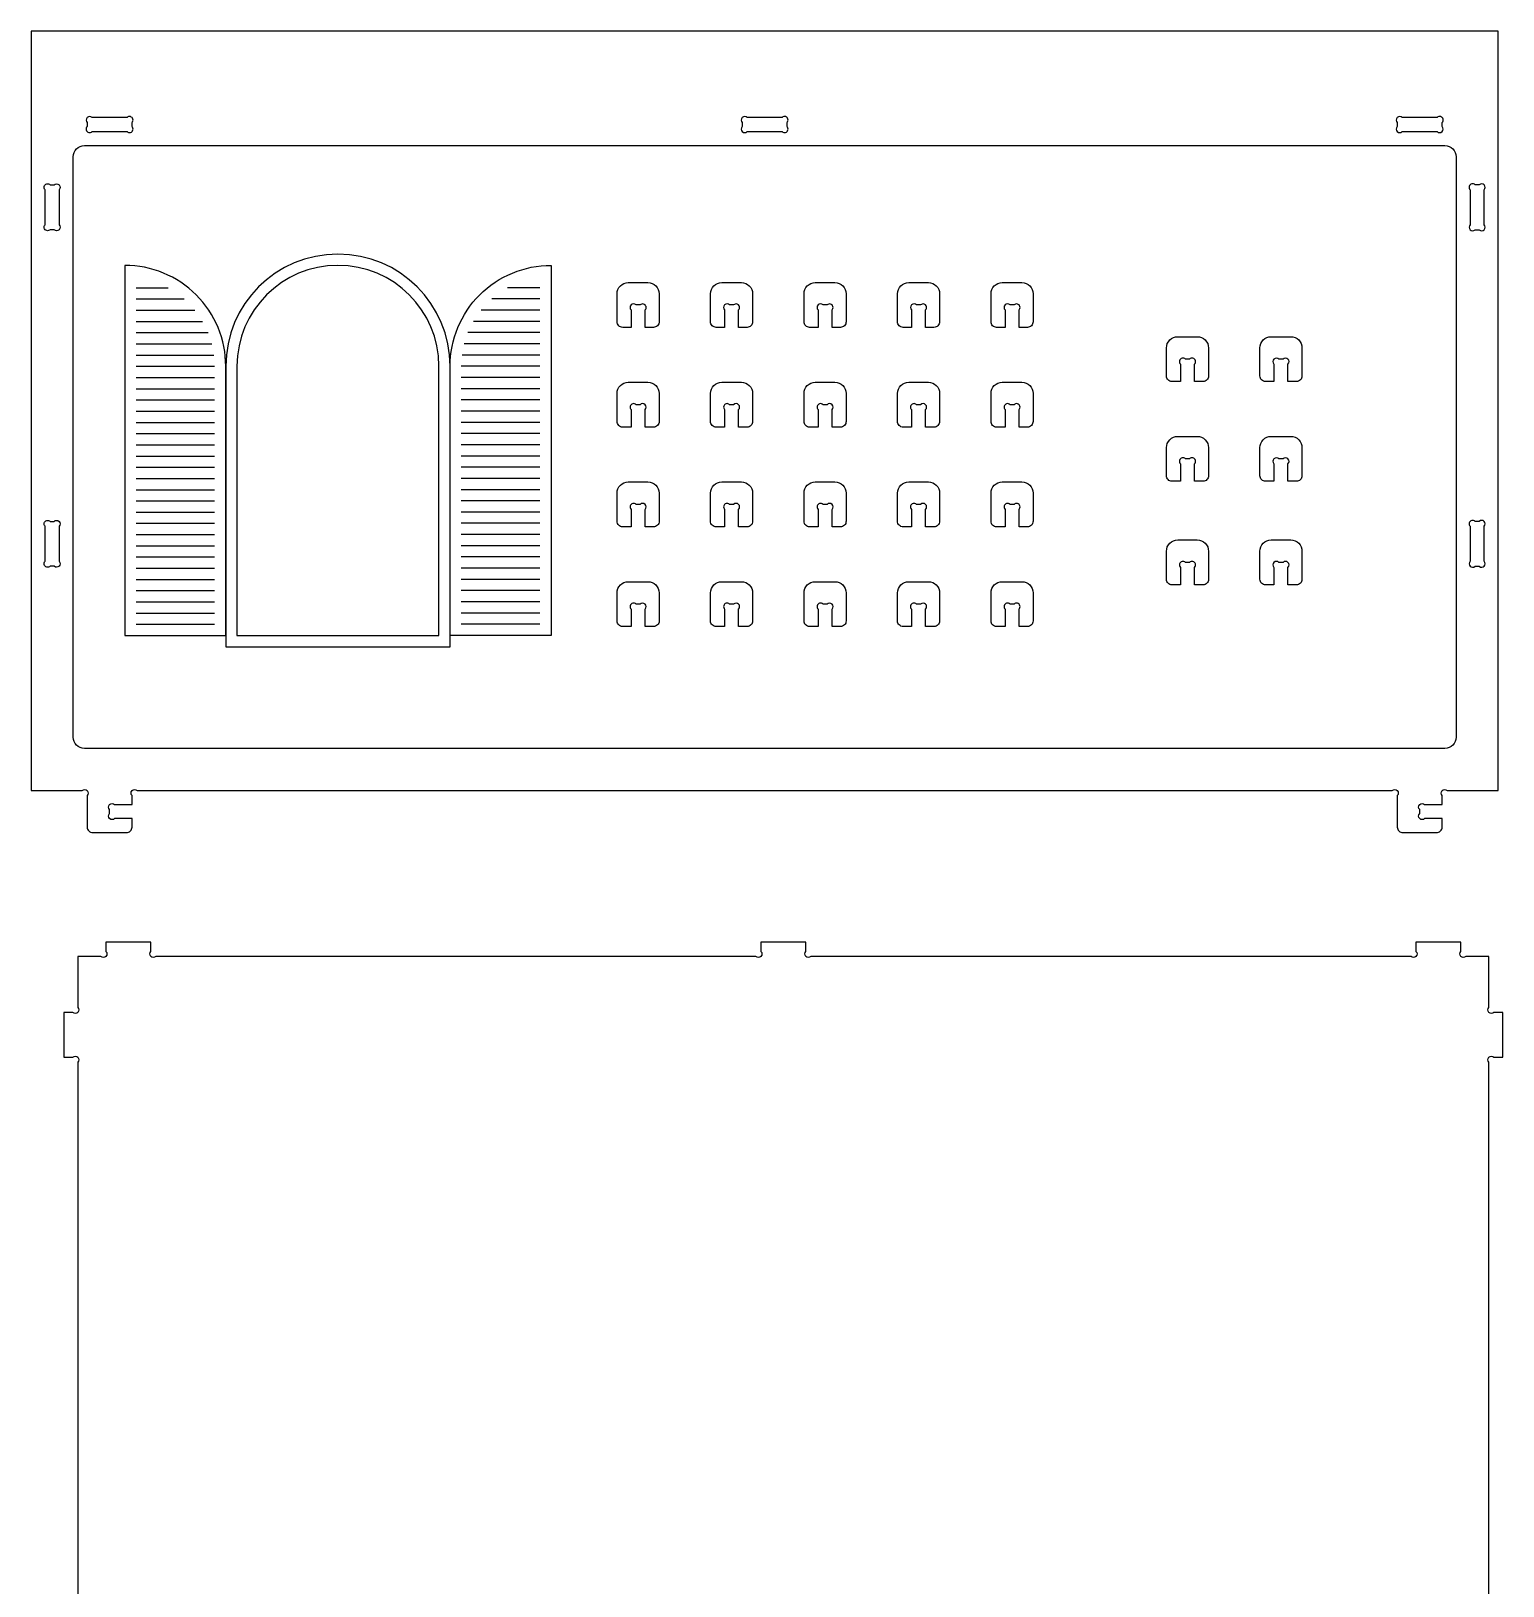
# Model space of a CAD drawing. Extents: x 3712 to 3901, y 1385 to 1507.
# Drawn here: x 3848.5 to 3901, y 1449.8 to 1505.2 of the extents above; entities that cross this region are included whole.
import ezdxf

# ---------------------------------------------------------------- set-up
doc = ezdxf.new("R2010")
doc.units = 0
doc.header["$MEASUREMENT"] = 0
doc.layers.add('LAYER1', color=18, linetype='CONTINUOUS')

msp = doc.modelspace()

# ---------------------------------------------------------------- linework, layer by layer
at = {"layer": 'LAYER1'}
for points in [[(3900.802, 1505.226), (3848.482, 1505.226), (3848.482, 1478.143), (3850.305, 1478.143, -1), (3850.482, 1477.966), (3850.482, 1476.843, 0.414214), (3850.682, 1476.643), (3851.882, 1476.643, 0.414214), (3852.082, 1476.843), (3852.082, 1477.143), (3851.459, 1477.143, -1), (3851.282, 1477.321), (3851.282, 1477.466, -1), (3851.459, 1477.643), (3852.082, 1477.643), (3852.082, 1477.966, -1), (3852.259, 1478.143), (3897.025, 1478.143, -1), (3897.202, 1477.966), (3897.202, 1476.843, 0.414214), (3897.402, 1476.643), (3898.602, 1476.643, 0.414214), (3898.802, 1476.843), (3898.802, 1477.143), (3898.179, 1477.143, -1), (3898.002, 1477.321), (3898.002, 1477.466, -1), (3898.179, 1477.643), (3898.802, 1477.643), (3898.802, 1477.966, -1), (3898.979, 1478.143), (3900.802, 1478.143)], [(3850.659, 1501.643), (3851.905, 1501.643, 1), (3852.082, 1501.821), (3852.082, 1501.966, 1), (3851.905, 1502.143), (3850.659, 1502.143, 1), (3850.482, 1501.966), (3850.482, 1501.821, 1)], [(3874.019, 1501.643), (3875.265, 1501.643, 1), (3875.442, 1501.821), (3875.442, 1501.966, 1), (3875.265, 1502.143), (3874.019, 1502.143, 1), (3873.842, 1501.966), (3873.842, 1501.821, 1)], [(3897.379, 1501.643), (3898.625, 1501.643, 1), (3898.802, 1501.821), (3898.802, 1501.966, 1), (3898.625, 1502.143), (3897.379, 1502.143, 1), (3897.202, 1501.966), (3897.202, 1501.821, 1)], [(3899.302, 1500.743), (3899.302, 1480.043, -0.414214), (3898.902, 1479.643), (3850.382, 1479.643, -0.414214), (3849.982, 1480.043), (3849.982, 1500.743, -0.414214), (3850.382, 1501.143), (3898.902, 1501.143, -0.414214)], [(3849.482, 1499.566), (3849.482, 1498.321, -1), (3849.305, 1498.143), (3849.159, 1498.143, -1), (3848.982, 1498.321), (3848.982, 1499.566, -1), (3849.159, 1499.743), (3849.305, 1499.743, -1)], [(3899.802, 1499.566), (3899.802, 1498.321, 1), (3899.979, 1498.143), (3900.125, 1498.143, 1), (3900.302, 1498.321), (3900.302, 1499.566, 1), (3900.125, 1499.743), (3899.979, 1499.743, 1)], [(3855.425, 1493.273), (3855.425, 1483.273), (3863.425, 1483.273), (3863.425, 1493.273, 1)], [(3851.825, 1483.673), (3855.425, 1483.673), (3855.425, 1493.273, 0.414214), (3851.825, 1496.873)], [(3855.825, 1493.273), (3855.825, 1483.673), (3863.025, 1483.673), (3863.025, 1493.273, 1)], [(3867.025, 1483.673), (3863.425, 1483.673), (3863.425, 1493.273, -0.414214), (3867.025, 1496.873)], [(3869.379, 1494.86), (3869.379, 1495.86, -0.414214), (3869.779, 1496.26), (3870.479, 1496.26, -0.414214), (3870.879, 1495.86), (3870.879, 1494.86, -0.414214), (3870.679, 1494.66), (3870.379, 1494.66), (3870.379, 1495.283, 1), (3870.202, 1495.46), (3870.057, 1495.46, 1), (3869.879, 1495.283), (3869.879, 1494.66), (3869.579, 1494.66, -0.414214)], [(3872.713, 1494.86), (3872.713, 1495.86, -0.414214), (3873.113, 1496.26), (3873.813, 1496.26, -0.414214), (3874.213, 1495.86), (3874.213, 1494.86, -0.414214), (3874.013, 1494.66), (3873.713, 1494.66), (3873.713, 1495.283, 1), (3873.536, 1495.46), (3873.39, 1495.46, 1), (3873.213, 1495.283), (3873.213, 1494.66), (3872.913, 1494.66, -0.414214)], [(3876.047, 1494.86), (3876.047, 1495.86, -0.414214), (3876.447, 1496.26), (3877.147, 1496.26, -0.414214), (3877.547, 1495.86), (3877.547, 1494.86, -0.414214), (3877.347, 1494.66), (3877.047, 1494.66), (3877.047, 1495.283, 1), (3876.87, 1495.46), (3876.724, 1495.46, 1), (3876.547, 1495.283), (3876.547, 1494.66), (3876.247, 1494.66, -0.414214)], [(3879.381, 1494.86), (3879.381, 1495.86, -0.414214), (3879.781, 1496.26), (3880.481, 1496.26, -0.414214), (3880.881, 1495.86), (3880.881, 1494.86, -0.414214), (3880.681, 1494.66), (3880.381, 1494.66), (3880.381, 1495.283, 1), (3880.204, 1495.46), (3880.058, 1495.46, 1), (3879.881, 1495.283), (3879.881, 1494.66), (3879.581, 1494.66, -0.414214)], [(3882.715, 1494.86), (3882.715, 1495.86, -0.414214), (3883.115, 1496.26), (3883.815, 1496.26, -0.414214), (3884.215, 1495.86), (3884.215, 1494.86, -0.414214), (3884.015, 1494.66), (3883.715, 1494.66), (3883.715, 1495.283, 1), (3883.537, 1495.46), (3883.392, 1495.46, 1), (3883.215, 1495.283), (3883.215, 1494.66), (3882.915, 1494.66, -0.414214)], [(3888.972, 1492.928), (3888.972, 1493.928, -0.414214), (3889.372, 1494.328), (3890.072, 1494.328, -0.414214), (3890.472, 1493.928), (3890.472, 1492.928, -0.414214), (3890.272, 1492.728), (3889.972, 1492.728), (3889.972, 1493.351, 1), (3889.794, 1493.528), (3889.649, 1493.528, 1), (3889.472, 1493.351), (3889.472, 1492.728), (3889.172, 1492.728, -0.414214)], [(3892.305, 1492.928), (3892.305, 1493.928, -0.414214), (3892.705, 1494.328), (3893.405, 1494.328, -0.414214), (3893.805, 1493.928), (3893.805, 1492.928, -0.414214), (3893.605, 1492.728), (3893.305, 1492.728), (3893.305, 1493.351, 1), (3893.128, 1493.528), (3892.983, 1493.528, 1), (3892.805, 1493.351), (3892.805, 1492.728), (3892.505, 1492.728, -0.414214)], [(3869.379, 1491.304), (3869.379, 1492.304, -0.414214), (3869.779, 1492.704), (3870.479, 1492.704, -0.414214), (3870.879, 1492.304), (3870.879, 1491.304, -0.414214), (3870.679, 1491.104), (3870.379, 1491.104), (3870.379, 1491.727, 1), (3870.202, 1491.904), (3870.057, 1491.904, 1), (3869.879, 1491.727), (3869.879, 1491.104), (3869.579, 1491.104, -0.414214)], [(3872.713, 1491.304), (3872.713, 1492.304, -0.414214), (3873.113, 1492.704), (3873.813, 1492.704, -0.414214), (3874.213, 1492.304), (3874.213, 1491.304, -0.414214), (3874.013, 1491.104), (3873.713, 1491.104), (3873.713, 1491.727, 1), (3873.536, 1491.904), (3873.39, 1491.904, 1), (3873.213, 1491.727), (3873.213, 1491.104), (3872.913, 1491.104, -0.414214)], [(3876.047, 1491.304), (3876.047, 1492.304, -0.414214), (3876.447, 1492.704), (3877.147, 1492.704, -0.414214), (3877.547, 1492.304), (3877.547, 1491.304, -0.414214), (3877.347, 1491.104), (3877.047, 1491.104), (3877.047, 1491.727, 1), (3876.87, 1491.904), (3876.724, 1491.904, 1), (3876.547, 1491.727), (3876.547, 1491.104), (3876.247, 1491.104, -0.414214)], [(3879.381, 1491.304), (3879.381, 1492.304, -0.414214), (3879.781, 1492.704), (3880.481, 1492.704, -0.414214), (3880.881, 1492.304), (3880.881, 1491.304, -0.414214), (3880.681, 1491.104), (3880.381, 1491.104), (3880.381, 1491.727, 1), (3880.204, 1491.904), (3880.058, 1491.904, 1), (3879.881, 1491.727), (3879.881, 1491.104), (3879.581, 1491.104, -0.414214)], [(3882.715, 1491.304), (3882.715, 1492.304, -0.414214), (3883.115, 1492.704), (3883.815, 1492.704, -0.414214), (3884.215, 1492.304), (3884.215, 1491.304, -0.414214), (3884.015, 1491.104), (3883.715, 1491.104), (3883.715, 1491.727, 1), (3883.537, 1491.904), (3883.392, 1491.904, 1), (3883.215, 1491.727), (3883.215, 1491.104), (3882.915, 1491.104, -0.414214)], [(3888.972, 1489.372), (3888.972, 1490.372, -0.414214), (3889.372, 1490.772), (3890.072, 1490.772, -0.414214), (3890.472, 1490.372), (3890.472, 1489.372, -0.414214), (3890.272, 1489.172), (3889.972, 1489.172), (3889.972, 1489.795, 1), (3889.794, 1489.972), (3889.649, 1489.972, 1), (3889.472, 1489.795), (3889.472, 1489.172), (3889.172, 1489.172, -0.414214)], [(3892.305, 1489.372), (3892.305, 1490.372, -0.414214), (3892.705, 1490.772), (3893.405, 1490.772, -0.414214), (3893.805, 1490.372), (3893.805, 1489.372, -0.414214), (3893.605, 1489.172), (3893.305, 1489.172), (3893.305, 1489.795, 1), (3893.128, 1489.972), (3892.983, 1489.972, 1), (3892.805, 1489.795), (3892.805, 1489.172), (3892.505, 1489.172, -0.414214)], [(3869.379, 1487.748), (3869.379, 1488.748, -0.414214), (3869.779, 1489.148), (3870.479, 1489.148, -0.414214), (3870.879, 1488.748), (3870.879, 1487.748, -0.414214), (3870.679, 1487.548), (3870.379, 1487.548), (3870.379, 1488.171, 1), (3870.202, 1488.348), (3870.057, 1488.348, 1), (3869.879, 1488.171), (3869.879, 1487.548), (3869.579, 1487.548, -0.414214)], [(3872.713, 1487.748), (3872.713, 1488.748, -0.414214), (3873.113, 1489.148), (3873.813, 1489.148, -0.414214), (3874.213, 1488.748), (3874.213, 1487.748, -0.414214), (3874.013, 1487.548), (3873.713, 1487.548), (3873.713, 1488.171, 1), (3873.536, 1488.348), (3873.39, 1488.348, 1), (3873.213, 1488.171), (3873.213, 1487.548), (3872.913, 1487.548, -0.414214)], [(3876.047, 1487.748), (3876.047, 1488.748, -0.414214), (3876.447, 1489.148), (3877.147, 1489.148, -0.414214), (3877.547, 1488.748), (3877.547, 1487.748, -0.414214), (3877.347, 1487.548), (3877.047, 1487.548), (3877.047, 1488.171, 1), (3876.87, 1488.348), (3876.724, 1488.348, 1), (3876.547, 1488.171), (3876.547, 1487.548), (3876.247, 1487.548, -0.414214)], [(3879.381, 1487.748), (3879.381, 1488.748, -0.414214), (3879.781, 1489.148), (3880.481, 1489.148, -0.414214), (3880.881, 1488.748), (3880.881, 1487.748, -0.414214), (3880.681, 1487.548), (3880.381, 1487.548), (3880.381, 1488.171, 1), (3880.204, 1488.348), (3880.058, 1488.348, 1), (3879.881, 1488.171), (3879.881, 1487.548), (3879.581, 1487.548, -0.414214)], [(3882.715, 1487.748), (3882.715, 1488.748, -0.414214), (3883.115, 1489.148), (3883.815, 1489.148, -0.414214), (3884.215, 1488.748), (3884.215, 1487.748, -0.414214), (3884.015, 1487.548), (3883.715, 1487.548), (3883.715, 1488.171, 1), (3883.537, 1488.348), (3883.392, 1488.348, 1), (3883.215, 1488.171), (3883.215, 1487.548), (3882.915, 1487.548, -0.414214)], [(3849.482, 1487.566), (3849.482, 1486.321, -1), (3849.305, 1486.143), (3849.159, 1486.143, -1), (3848.982, 1486.321), (3848.982, 1487.566, -1), (3849.159, 1487.743), (3849.305, 1487.743, -1)], [(3899.802, 1487.566), (3899.802, 1486.321, 1), (3899.979, 1486.143), (3900.125, 1486.143, 1), (3900.302, 1486.321), (3900.302, 1487.566, 1), (3900.125, 1487.743), (3899.979, 1487.743, 1)], [(3888.972, 1485.679), (3888.972, 1486.679, -0.414214), (3889.372, 1487.079), (3890.072, 1487.079, -0.414214), (3890.472, 1486.679), (3890.472, 1485.679, -0.414214), (3890.272, 1485.479), (3889.972, 1485.479), (3889.972, 1486.102, 1), (3889.794, 1486.279), (3889.649, 1486.279, 1), (3889.472, 1486.102), (3889.472, 1485.479), (3889.172, 1485.479, -0.414214)], [(3892.305, 1485.679), (3892.305, 1486.679, -0.414214), (3892.705, 1487.079), (3893.405, 1487.079, -0.414214), (3893.805, 1486.679), (3893.805, 1485.679, -0.414214), (3893.605, 1485.479), (3893.305, 1485.479), (3893.305, 1486.102, 1), (3893.128, 1486.279), (3892.983, 1486.279, 1), (3892.805, 1486.102), (3892.805, 1485.479), (3892.505, 1485.479, -0.414214)], [(3869.379, 1484.192), (3869.379, 1485.192, -0.414214), (3869.779, 1485.592), (3870.479, 1485.592, -0.414214), (3870.879, 1485.192), (3870.879, 1484.192, -0.414214), (3870.679, 1483.992), (3870.379, 1483.992), (3870.379, 1484.615, 1), (3870.202, 1484.792), (3870.057, 1484.792, 1), (3869.879, 1484.615), (3869.879, 1483.992), (3869.579, 1483.992, -0.414214)], [(3872.713, 1484.192), (3872.713, 1485.192, -0.414214), (3873.113, 1485.592), (3873.813, 1485.592, -0.414214), (3874.213, 1485.192), (3874.213, 1484.192, -0.414214), (3874.013, 1483.992), (3873.713, 1483.992), (3873.713, 1484.615, 1), (3873.536, 1484.792), (3873.39, 1484.792, 1), (3873.213, 1484.615), (3873.213, 1483.992), (3872.913, 1483.992, -0.414214)], [(3876.047, 1484.192), (3876.047, 1485.192, -0.414214), (3876.447, 1485.592), (3877.147, 1485.592, -0.414214), (3877.547, 1485.192), (3877.547, 1484.192, -0.414214), (3877.347, 1483.992), (3877.047, 1483.992), (3877.047, 1484.615, 1), (3876.87, 1484.792), (3876.724, 1484.792, 1), (3876.547, 1484.615), (3876.547, 1483.992), (3876.247, 1483.992, -0.414214)], [(3879.381, 1484.192), (3879.381, 1485.192, -0.414214), (3879.781, 1485.592), (3880.481, 1485.592, -0.414214), (3880.881, 1485.192), (3880.881, 1484.192, -0.414214), (3880.681, 1483.992), (3880.381, 1483.992), (3880.381, 1484.615, 1), (3880.204, 1484.792), (3880.058, 1484.792, 1), (3879.881, 1484.615), (3879.881, 1483.992), (3879.581, 1483.992, -0.414214)], [(3882.715, 1484.192), (3882.715, 1485.192, -0.414214), (3883.115, 1485.592), (3883.815, 1485.592, -0.414214), (3884.215, 1485.192), (3884.215, 1484.192, -0.414214), (3884.015, 1483.992), (3883.715, 1483.992), (3883.715, 1484.615, 1), (3883.537, 1484.792), (3883.392, 1484.792, 1), (3883.215, 1484.615), (3883.215, 1483.992), (3882.915, 1483.992, -0.414214)]]:
    msp.add_lwpolyline(points, format="xyb", close=True, dxfattribs=at)
for points in [[(3852.225, 1496.073), (3853.374, 1496.073)], [(3866.625, 1496.073), (3865.476, 1496.073)], [(3852.225, 1495.673), (3853.942, 1495.673)], [(3866.625, 1495.673), (3864.909, 1495.673)], [(3852.225, 1495.273), (3854.323, 1495.273)], [(3852.225, 1494.873), (3854.597, 1494.873)], [(3866.625, 1494.873), (3864.254, 1494.873)], [(3866.625, 1495.273), (3864.527, 1495.273)], [(3852.225, 1494.473), (3854.792, 1494.473)], [(3866.625, 1494.473), (3864.059, 1494.473)], [(3852.225, 1494.073), (3854.924, 1494.073)], [(3866.625, 1494.073), (3863.927, 1494.073)], [(3852.225, 1493.673), (3855, 1493.673)], [(3852.225, 1493.273), (3855.025, 1493.273)], [(3866.625, 1493.273), (3863.825, 1493.273)], [(3866.625, 1493.673), (3863.85, 1493.673)], [(3852.225, 1492.873), (3855.025, 1492.873)], [(3866.625, 1492.873), (3863.825, 1492.873)], [(3852.225, 1492.473), (3855.025, 1492.473)], [(3852.225, 1492.073), (3855.025, 1492.073)], [(3866.625, 1492.473), (3863.825, 1492.473)], [(3866.625, 1492.073), (3863.825, 1492.073)], [(3852.225, 1491.673), (3855.025, 1491.673)], [(3866.625, 1491.673), (3863.825, 1491.673)], [(3852.225, 1491.273), (3855.025, 1491.273)], [(3866.625, 1491.273), (3863.825, 1491.273)], [(3852.225, 1490.873), (3855.025, 1490.873)], [(3852.225, 1490.473), (3855.025, 1490.473)], [(3866.625, 1490.873), (3863.825, 1490.873)], [(3866.625, 1490.473), (3863.825, 1490.473)], [(3852.225, 1490.073), (3855.025, 1490.073)], [(3866.625, 1490.073), (3863.825, 1490.073)], [(3852.225, 1489.673), (3855.025, 1489.673)], [(3866.625, 1489.673), (3863.825, 1489.673)], [(3852.225, 1489.273), (3855.025, 1489.273)], [(3852.225, 1488.873), (3855.025, 1488.873)], [(3866.625, 1489.273), (3863.825, 1489.273)], [(3866.625, 1488.873), (3863.825, 1488.873)], [(3852.225, 1488.473), (3855.025, 1488.473)], [(3866.625, 1488.473), (3863.825, 1488.473)], [(3852.225, 1488.073), (3855.025, 1488.073)], [(3852.225, 1487.673), (3855.025, 1487.673)], [(3866.625, 1488.073), (3863.825, 1488.073)], [(3866.625, 1487.673), (3863.825, 1487.673)], [(3852.225, 1487.273), (3855.025, 1487.273)], [(3866.625, 1487.273), (3863.825, 1487.273)], [(3852.225, 1486.873), (3855.025, 1486.873)], [(3866.625, 1486.873), (3863.825, 1486.873)], [(3852.225, 1486.473), (3855.025, 1486.473)], [(3852.225, 1486.073), (3855.025, 1486.073)], [(3866.625, 1486.473), (3863.825, 1486.473)], [(3866.625, 1486.073), (3863.825, 1486.073)], [(3852.225, 1485.673), (3855.025, 1485.673)], [(3866.625, 1485.673), (3863.825, 1485.673)], [(3852.225, 1485.273), (3855.025, 1485.273)], [(3852.225, 1484.873), (3855.025, 1484.873)], [(3866.625, 1485.273), (3863.825, 1485.273)], [(3866.625, 1484.873), (3863.825, 1484.873)], [(3852.225, 1484.473), (3855.025, 1484.473)], [(3866.625, 1484.473), (3863.825, 1484.473)], [(3852.225, 1484.073), (3855.025, 1484.073)], [(3866.625, 1484.073), (3863.825, 1484.073)]]:
    msp.add_lwpolyline(points, dxfattribs=at)
msp.add_lwpolyline([(3900.47, 1444.008), (3900.47, 1468.454, -1), (3900.647, 1468.631), (3900.97, 1468.631), (3900.97, 1470.231), (3900.647, 1470.231, -1), (3900.47, 1470.408), (3900.47, 1472.231), (3899.647, 1472.231, -1), (3899.47, 1472.408), (3899.47, 1472.731), (3897.87, 1472.731), (3897.87, 1472.408, -1), (3897.693, 1472.231), (3876.287, 1472.231, -1), (3876.11, 1472.408), (3876.11, 1472.731), (3874.51, 1472.731), (3874.51, 1472.408, -1), (3874.333, 1472.231), (3852.927, 1472.231, -1), (3852.75, 1472.408), (3852.75, 1472.731), (3851.15, 1472.731), (3851.15, 1472.408, -1), (3850.973, 1472.231), (3850.15, 1472.231), (3850.15, 1470.408, -1), (3849.973, 1470.231), (3849.65, 1470.231), (3849.65, 1468.631), (3849.973, 1468.631, -1), (3850.15, 1468.454), (3850.15, 1444.008, -1)], format="xyb", dxfattribs=at)

doc.saveas('drawing.dxf')
